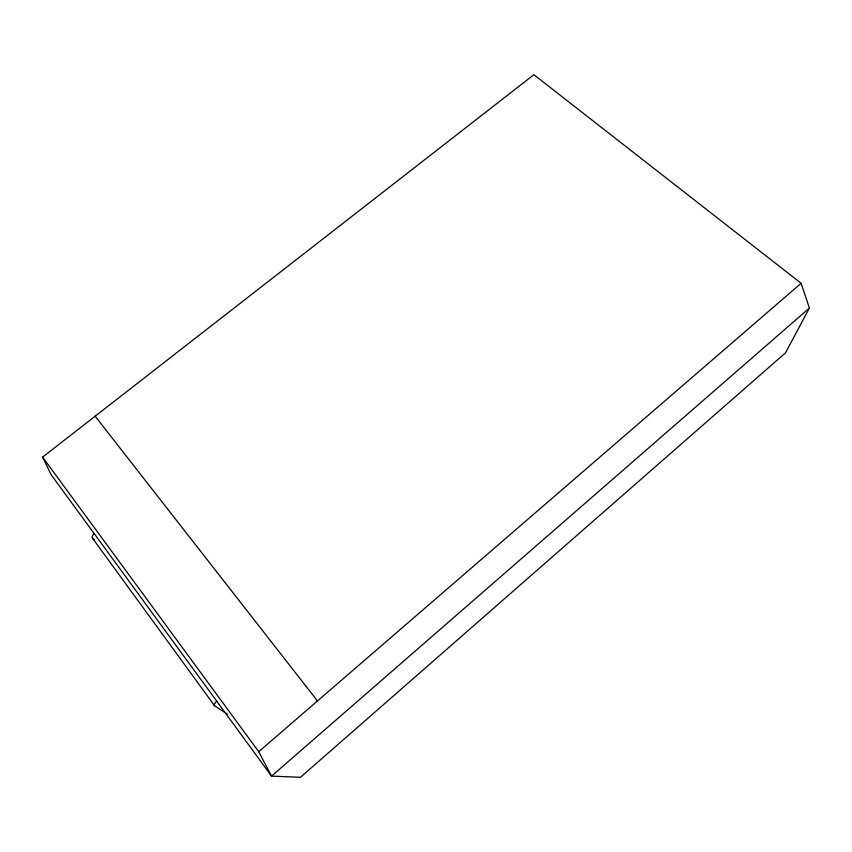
<?xml version="1.0" encoding="UTF-8"?>
<svg xmlns="http://www.w3.org/2000/svg" width="852" height="852" viewBox="0 0 852 852"><rect width="100%" height="100%" fill="white"/><g stroke="black" fill="none" stroke-linecap="round" stroke-linejoin="round"><path stroke-width="1.28" d="M809.4 308.073L785.469 352.877L300.468 777.29L271.532 776.119L51.131 474.702L42.6 457.119L533.895 74.71L801.114 283.279L809.4 308.073L271.532 776.119L258.72 751.709L42.6 457.119M258.72 751.709L801.114 283.279M94.231 533.64A5.41 2.694 -34.7 0 0 92.634 538.379L214.576 705.765L227.569 714.296M92.634 538.379L94.636 540.019M95.158 416.213L317.487 700.951M214.576 705.765A5.9 2.077 -38 0 1 216.749 701.185"/></g></svg>
